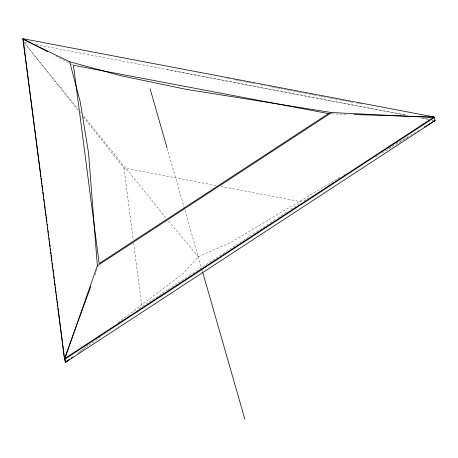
<?xml version="1.0" encoding="UTF-8"?>
<svg xmlns="http://www.w3.org/2000/svg" width="458" height="458" viewBox="0 0 458 458"><rect width="100%" height="100%" fill="white"/><g stroke="black" fill="none" stroke-linecap="round" stroke-linejoin="round"><path stroke-width="0.34" stroke-dasharray="2.29 1.72" d="M95.018 274.949L98.195 266.235M340.013 177.263L230.208 242.706L198.274 256.801L183.337 273.357L116.721 323.646M77.436 353.307L88.257 345.137M79.274 352.294L101.682 335.977M139.037 308.784L141.333 307.112M142.507 306.299L167.611 289.88M168.212 289.49L192.12 273.855M192.721 273.46L275.206 219.514M277.6 217.951L288.357 210.909M290.75 209.346L299.715 203.484M303.935 200.799L308.818 197.816M375.314 157.151L378.365 155.285M382.024 153.046L408.868 136.633M343.695 175.065L344.92 174.338M389.088 148.008L393.388 145.449M396.451 143.623L419.763 129.728M331.781 113.87L347.519 114.345M289.771 90.432L292.576 90.959M293.275 91.09L295.381 91.486M296.08 91.617L298.187 92.012M298.885 92.144L301.69 92.671M302.395 92.802L304.496 93.197M305.2 93.329L310.81 94.388M311.509 94.52L313.615 94.915M314.314 95.046L319.924 96.1M320.629 96.232L322.73 96.627M323.434 96.758L329.044 97.812M329.743 97.943L331.85 98.338M332.548 98.47L334.655 98.871M335.353 99.002L338.159 99.529M338.863 99.661L340.964 100.056M341.668 100.188L343.769 100.583M344.473 100.714L347.279 101.241M347.977 101.373L350.084 101.768M350.782 101.899L352.889 102.294M357.097 103.084L359.198 103.479M359.902 103.611L362.003 104.012M405.645 115.055L290.63 93.432L166.775 69.502M428.791 119.406L421.074 117.952L428.774 119.383M24.64 42.439L28.854 43.241M35.873 44.581L406.286 115.101M83.476 117.156L123.906 167.989L216.514 185.622M220.722 186.423L302.108 201.921M227.489 78.398L229.59 78.805M233.792 79.612L235.887 80.018M236.586 80.156L238.687 80.562M239.385 80.694L244.984 81.776M245.683 81.913L247.784 82.32M248.482 82.451L254.78 83.671M260.379 84.753L265.279 85.698M269.476 86.51L271.577 86.917M272.275 87.049L274.376 87.455M275.075 87.593L277.176 87.999M277.874 88.131L279.975 88.537M280.674 88.675L283.473 89.213M284.172 89.35L286.273 89.757M286.971 89.888L289.067 90.295M55.744 55.956L70.274 63.593M70.904 63.925L72.799 64.922M198.274 256.801L168.103 220.516M24.835 43.413L78.284 109.479M80.076 111.7L81.427 113.366M83.671 116.143L166.311 218.294M23.936 42.308L78.587 111.013M167.204 148.461L184.156 207.577M184.946 210.331L201.898 269.447M202.098 270.134L202.493 271.508M123.906 167.989L133.278 240.169M133.644 243.003L141.911 306.694M433.697 120.328L432.295 120.065L433.692 120.322"/><path stroke-width="0.69" d="M432.816 117.517L434.241 117.586L64.618 359.33L97.336 265.755L88.554 152.978L80.236 101.825L69.645 61.744L23.713 39.611M90.856 286.342L64.441 358.717L65.477 362.335L435.1 120.591L434.064 116.973L22.9 38.69L64.441 358.717L434.064 116.973L353.954 114.54M68.895 359.753L65.477 362.335L65.11 359.496L65.477 362.335L68.929 359.822M71.225 358.15L72.948 356.897M328.209 113.761L99.174 263.556L73.435 65.254L329.634 113.802M97.336 265.755L331.569 112.559L431.384 117.448M424.119 127.307L426.558 125.813M427.778 125.068L435.1 120.591L431.419 122.784M428.35 124.61L430.194 123.517M331.569 112.559L185.622 89.241L120.345 75.593L69.645 61.744M47.535 51.64L22.9 38.69L23.593 41.1M150.058 88.652L167.01 147.774M202.688 272.201L244.87 419.31M40.487 173.113L23.077 39.302M40.67 174.527L40.951 176.645M41.14 178.059L41.884 183.721M42.067 185.135L42.348 187.253M42.537 188.667L42.812 190.791M43 192.205L43.745 197.862M43.928 199.276L44.208 201.4M44.397 202.814L45.142 208.47M45.325 209.884L45.605 212.008M45.794 213.422L46.069 215.546M46.258 216.96L46.447 218.374M46.63 219.788L46.911 221.907M47.191 224.031L47.374 225.445M47.655 227.569L47.838 228.983M48.027 230.397L48.308 232.515M48.491 233.929L48.771 236.053M49.052 238.177L49.235 239.591M49.424 241.005L49.704 243.124M49.888 244.538L50.168 246.662M50.443 248.786L50.62 250.205M50.895 252.329L51.078 253.749M51.256 255.163L51.531 257.293M51.714 258.707L51.983 260.831M52.258 262.961L52.441 264.375M52.624 265.795L52.893 267.919M53.076 269.338L53.351 271.462M53.529 272.882L53.804 275.006M53.987 276.426L54.256 278.55M54.439 279.964L54.714 282.094M54.891 283.508L55.166 285.637M55.349 287.051L55.618 289.175M55.802 290.595L56.076 292.719M56.26 294.139L56.529 296.263M56.712 297.683L56.987 299.807M57.164 301.227L57.439 303.351M57.622 304.77L57.891 306.894M58.074 308.308L64.618 359.33"/></g></svg>
